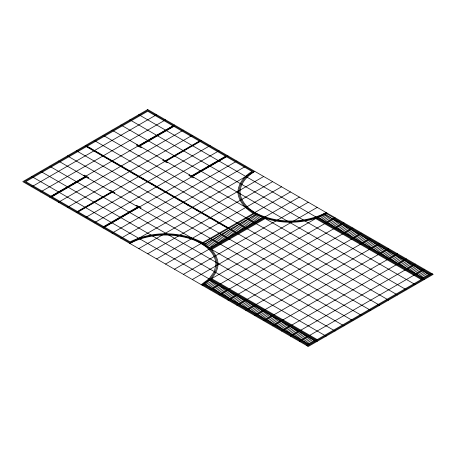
<?xml version="1.0" encoding="UTF-8"?>
<svg xmlns="http://www.w3.org/2000/svg" width="456" height="456" viewBox="0 0 456 456"><rect width="100%" height="100%" fill="white"/><g stroke="black" fill="none" stroke-linecap="round" stroke-linejoin="round"><path stroke-width="0.68" d="M201.98 285.091C209.566 280.4 216.514 273.446 217.067 264.058C216.514 254.665 209.566 247.711 201.98 243.025C179.869 231.659 152.167 231.431 129.96 242.649L24.288 181.642L147.704 110.386L253.376 171.399C245.966 175.925 239.503 182.885 238.933 191.942C239.485 201.335 246.434 208.289 254.02 212.975C276.421 224.512 304.483 224.512 326.884 212.975M202.72 285.519C210.467 280.731 217.552 273.64 218.122 264.058C217.552 254.471 210.467 247.38 202.72 242.592C180.439 231.158 152.538 230.725 130.057 241.851L25.775 181.642L147.704 111.247L251.986 171.45C244.61 175.93 238.482 183.027 237.878 191.942C238.448 201.529 245.533 208.62 253.279 213.408C276.131 225.178 304.773 225.178 327.625 213.408M89.342 148.377L90.083 147.944M31.72 186.795L156.625 114.678M98.262 153.524L99.009 153.096M40.641 191.942L165.545 119.831M107.183 158.677L107.929 158.249M83.653 175.566L84.4 175.138L88.709 177.629L87.968 178.057M137.182 144.66L136.441 145.094L140.75 147.579L141.497 147.151M49.567 197.095L174.471 124.984M51.237 196.342L85.437 176.597M138.966 145.692L173.166 125.947M51.608 196.559L86.554 176.381M138.595 146.336L173.542 126.164M51.984 196.775L86.184 177.025M139.713 146.119L173.913 126.375M116.109 163.829L116.85 163.396M58.488 202.247L183.392 130.131M125.029 168.976L125.77 168.549M67.408 207.394L192.312 135.284M133.95 174.129L134.691 173.702M109.862 190.699L110.603 190.272L114.918 192.757L114.171 193.19M163.39 159.794L162.649 160.221L166.959 162.712L167.705 162.285M77.446 211.476L111.646 191.731M165.175 160.825L199.375 141.081M76.329 212.547L201.233 140.437M78.187 211.903L112.387 192.158M165.921 161.253L200.121 141.508M142.87 179.282L143.617 178.849M85.255 217.7L210.159 145.584M151.791 184.429L152.538 184.002M94.175 222.847L219.079 150.736M160.717 189.582L161.458 189.154M136.07 205.827L136.811 205.399L141.126 207.89L140.38 208.318M189.599 174.922L188.858 175.355L193.167 177.846L193.914 177.412M103.654 226.603L137.854 206.859M191.383 175.953L225.583 156.208M104.025 226.82L138.966 206.648M191.013 176.597L225.954 156.425M104.395 227.037L138.595 207.286M192.13 176.381L226.33 156.636M103.096 228L228 155.889M169.638 194.735L170.379 194.302M112.016 233.153L236.92 161.036M178.558 199.882L179.305 199.454M120.937 238.3L245.841 166.189M187.479 205.035L188.225 204.607M196.405 210.187L197.146 209.76M138.784 248.605L263.688 176.489M205.325 215.335L206.066 214.907M147.704 253.753L272.608 181.642M214.246 220.487L214.987 220.06M156.625 258.905L281.529 186.795M223.166 225.64L223.913 225.213M165.545 264.058L290.455 191.942M203.365 243.082L254.117 213.778M204.658 244.051L255.805 214.525M209.823 247.939L262.531 217.506M174.471 269.205L299.375 197.095M211.1 248.919L264.229 218.242M211.538 249.523L265.278 218.498M183.392 274.358L308.296 202.247M192.312 279.511L317.216 207.394M205.696 284.658L211.641 281.227M320.192 218.555L326.137 215.124M207.184 285.519L213.129 282.087M321.679 219.416L327.625 215.979M208.671 286.379L214.616 282.942M323.167 220.271L329.112 216.839M210.159 287.234L216.104 283.803M324.655 221.131L330.6 217.7M211.641 288.095L217.592 284.658M326.137 221.992L332.088 218.555M210.159 289.811L335.063 217.7M213.129 288.95L219.079 285.519M327.625 222.847L333.575 219.416M214.616 289.811L220.567 286.379M329.112 223.708L335.063 220.271M216.104 290.671L222.055 287.234M330.6 224.569L336.545 221.131M217.592 291.526L223.537 288.095M332.088 225.424L338.033 221.992M219.079 292.387L225.025 288.95M333.575 226.284L339.52 222.847M220.567 293.242L226.512 289.811M335.063 227.139L341.008 223.708M219.079 294.964L343.984 222.847M222.055 294.103L228 290.671M336.545 228L342.496 224.569M223.537 294.964L229.488 291.526M338.033 228.861L343.984 225.424M225.025 295.819L230.975 292.387M339.52 229.716L345.471 226.284M226.512 296.679L232.463 293.242M341.008 230.576L346.959 227.139M228 297.54L233.945 294.103M342.496 231.431L348.441 228M229.488 298.395L235.433 294.964M343.984 232.292L349.929 228.861M228 300.111L352.904 228M230.975 299.256L236.92 295.819M345.471 233.153L351.416 229.716M232.463 300.111L238.408 296.679M346.959 234.008L352.904 230.576M233.945 300.971L239.896 297.54M348.441 234.868L354.392 231.431M235.433 301.832L241.384 298.395M349.929 235.729L355.88 232.292M236.92 302.687L242.871 299.256M351.416 236.584L357.367 233.153M238.408 303.548L244.359 300.111M352.904 237.445L358.855 234.008M236.92 305.263L361.825 233.153M239.896 304.403L245.841 300.971M354.392 238.3L360.337 234.868M241.384 305.263L247.329 301.832M355.88 239.161L361.825 235.729M242.871 306.124L248.816 302.687M357.367 240.021L363.312 236.584M244.359 306.979L250.304 303.548M358.855 240.876L364.8 237.445M245.841 307.84L251.792 304.403M360.337 241.737L366.288 238.3M247.329 308.695L253.279 305.263M361.825 242.592L367.775 239.161M245.841 310.416L370.745 238.3M248.816 309.556L254.767 306.124M363.312 243.453L369.263 240.021M250.304 310.416L256.255 306.979M364.8 244.313L370.745 240.876M251.792 311.271L257.737 307.84M366.288 245.168L372.233 241.737M253.279 312.132L259.225 308.695M367.775 246.029L373.72 242.592M254.767 312.993L260.712 309.556M369.263 246.884L375.208 243.453M256.255 313.848L262.2 310.416M370.745 247.745L376.696 244.313M254.767 315.563L379.671 243.453M257.737 314.708L263.688 311.271M372.233 248.605L378.184 245.168M259.225 315.563L265.175 312.132M373.72 249.46L379.671 246.029M260.712 316.424L266.663 312.993M375.208 250.321L381.159 246.884M262.2 317.285L268.145 313.848M376.696 251.182L382.641 247.745M263.688 318.14L269.633 314.708M378.184 252.037L384.129 248.605M265.175 319L271.12 315.563M379.671 252.898L385.616 249.46M263.688 320.716L388.592 248.605M266.663 319.855L272.608 316.424M381.159 253.753L387.104 250.321M268.145 320.716L274.096 317.285M382.641 254.613L388.592 251.182M269.633 321.577L275.584 318.14M384.129 255.474L390.079 252.037M271.12 322.432L277.071 319M385.616 256.329L391.567 252.898M272.608 323.293L278.559 319.855M387.104 257.19L393.055 253.753M274.096 324.153L280.041 320.716M388.592 258.045L394.537 254.613M272.608 325.869L397.512 253.753M275.584 325.008L281.529 321.577M390.079 258.905L396.025 255.474M277.071 325.869L283.016 322.432M391.567 259.766L397.512 256.329M278.559 326.724L284.504 323.293M393.055 260.621L399 257.19M280.041 327.585L285.992 324.153M394.537 261.482L400.488 258.045M281.529 328.445L287.479 325.008M396.025 262.337L401.975 258.905M283.016 329.3L288.967 325.869M397.512 263.197L403.463 259.766M281.529 331.016L406.433 258.905M284.504 330.161L290.455 326.724M399 264.058L404.945 260.621M285.992 331.016L291.937 327.585M400.488 264.913L406.433 261.482M287.479 331.877L293.425 328.445M401.975 265.774L407.92 262.337M288.967 332.737L294.912 329.3M403.463 266.635L409.408 263.197M290.455 333.592L296.4 330.161M404.945 267.49L410.896 264.058M291.937 334.453L297.888 331.016M406.433 268.35L412.384 264.913M290.455 336.169L415.359 264.058M293.425 335.308L299.375 331.877M407.92 269.205L413.871 265.774M294.912 336.169L300.863 332.737M409.408 270.066L415.359 266.635M296.4 337.03L302.345 333.592M410.896 270.927L416.841 267.49M297.888 337.885L303.833 334.453M412.384 271.782L418.329 268.35M299.375 338.745L305.32 335.308M413.871 272.642L419.816 269.205M300.863 339.606L306.808 336.169M415.359 273.497L421.304 270.066M299.375 341.322L424.279 269.205M302.345 340.461L308.296 337.03M416.841 274.358L422.792 270.927M303.833 341.322L309.784 337.885M418.329 275.219L424.279 271.782M305.32 342.177L311.271 338.745M419.816 276.074L425.767 272.642M306.808 343.037L312.759 339.606M421.304 276.935L427.255 273.497M308.296 343.898L314.241 340.461M422.792 277.789L428.737 274.358M306.808 345.614L431.712 273.497M307.555 346.041L432.459 273.931M326.787 213.778L430.971 273.931M333.575 218.555L430.225 274.358M325.099 214.525L429.484 274.786M318.373 217.506L423.533 278.223M138.784 114.678L424.279 279.511M316.675 218.242L422.045 279.078M315.626 218.498L421.304 279.511M129.863 119.831L415.359 284.658M120.937 124.984L406.433 289.811M112.016 130.131L397.512 294.964M254.767 215.124L260.712 218.555M253.279 215.979L259.225 219.416M251.792 216.839L257.737 220.271M250.304 217.7L256.255 221.131M248.816 218.555L254.767 221.992M103.096 135.284L388.592 300.111M247.329 219.416L253.279 222.847M245.841 220.271L251.792 223.708M244.359 221.131L250.304 224.569M242.871 221.992L248.816 225.424M241.384 222.847L247.329 226.284M239.896 223.708L245.841 227.139M94.175 140.437L379.671 305.263M238.408 224.569L244.359 228M236.92 225.424L242.871 228.861M235.433 226.284L241.384 229.716M233.945 227.139L239.896 230.576M232.463 228L238.408 231.431M230.975 228.861L236.92 232.292M87.113 146.228L228.37 227.783M85.255 145.584L370.745 310.416M86.366 146.661L227.63 228.217M229.488 229.716L235.433 233.153M228 230.576L233.945 234.008M226.512 231.431L232.463 234.868M225.025 232.292L230.975 235.729M223.537 233.153L229.488 236.584M222.055 234.008L228 237.445M76.329 150.736L361.825 315.563M220.567 234.868L226.512 238.3M219.079 235.729L225.025 239.161M217.592 236.584L223.537 240.021M216.104 237.445L222.055 240.876M214.616 238.3L220.567 241.737M213.129 239.161L219.079 242.592M67.408 155.889L352.904 320.716M211.641 240.021L217.592 243.453M210.159 240.876L216.104 244.313M208.671 241.737L214.616 245.168M207.184 242.592L213.129 246.029M205.696 243.453L211.641 246.884M58.488 161.036L343.984 325.869M49.567 166.189L335.063 331.016M40.641 171.342L326.137 336.169M211.538 278.587L317.216 339.606M211.1 279.197L316.475 340.033M31.72 176.489L317.216 341.322M209.823 280.178L314.988 340.888M204.658 284.06L309.037 344.326M204.014 284.55L308.296 344.753M203.365 285.034L307.555 345.181M216.019 264.058L214.297 271.599L209.253 278.627L201.233 284.658L326.137 212.547C304.198 223.845 276.706 223.845 254.767 212.547C247.329 207.953 240.529 201.142 239.981 191.942C240.529 182.742 247.329 175.936 254.767 171.342L129.863 243.453C148.462 233.666 170.857 232.822 190.785 238.824C202.207 242.911 215.044 250.675 216.019 264.058M147.704 109.531L22.8 181.642L308.296 346.469L433.2 274.358L147.704 109.531"/></g></svg>
